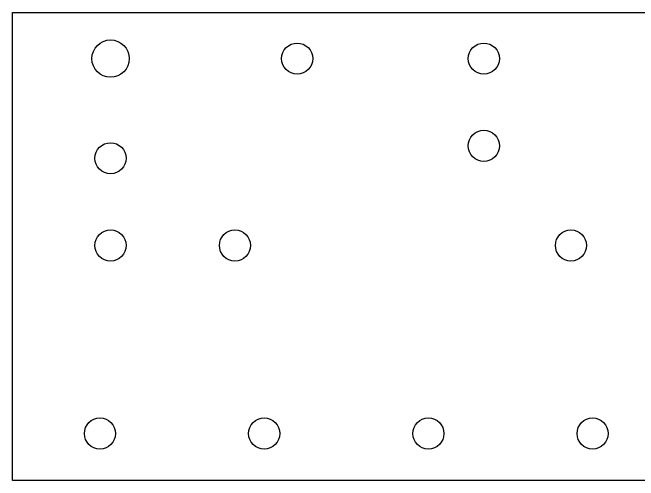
# Model space of a CAD drawing. Extents: x 280 to 426, y 216 to 306.
# Drawn here: x 279.8 to 330.1, y 268.3 to 305.9 of the extents above; entities that cross this region are included whole.
import ezdxf

# ---------------------------------------------------------------- set-up
doc = ezdxf.new("R2010")
doc.units = 0
doc.header["$MEASUREMENT"] = 0
doc.layers.get('0').update_dxf_attribs({"linetype": 'CONTINUOUS'})

msp = doc.modelspace()

# ---------------------------------------------------------------- linework, layer by layer
at = {"linetype": 'Continuous'}
msp.add_lwpolyline([(279.815, 305.894), (425.954, 305.894), (425.954, 268.329), (279.815, 268.329)], close=True, dxfattribs=at)
at = {"color": 3, "linetype": 'Continuous'}
for centre, radius in [((287.693, 302.195), 1.5), ((302.693, 302.195), 1.25), ((317.693, 302.195), 1.25), ((317.693, 295.195), 1.25), ((287.693, 294.195), 1.25), ((287.693, 287.195), 1.25), ((297.693, 287.195), 1.25), ((324.693, 287.195), 1.25), ((286.843, 272.095), 1.25), ((300.041, 272.095), 1.25), ((313.238, 272.095), 1.25), ((326.436, 272.095), 1.25)]:
    msp.add_circle(centre, radius, dxfattribs=at)

doc.saveas('drawing.dxf')
